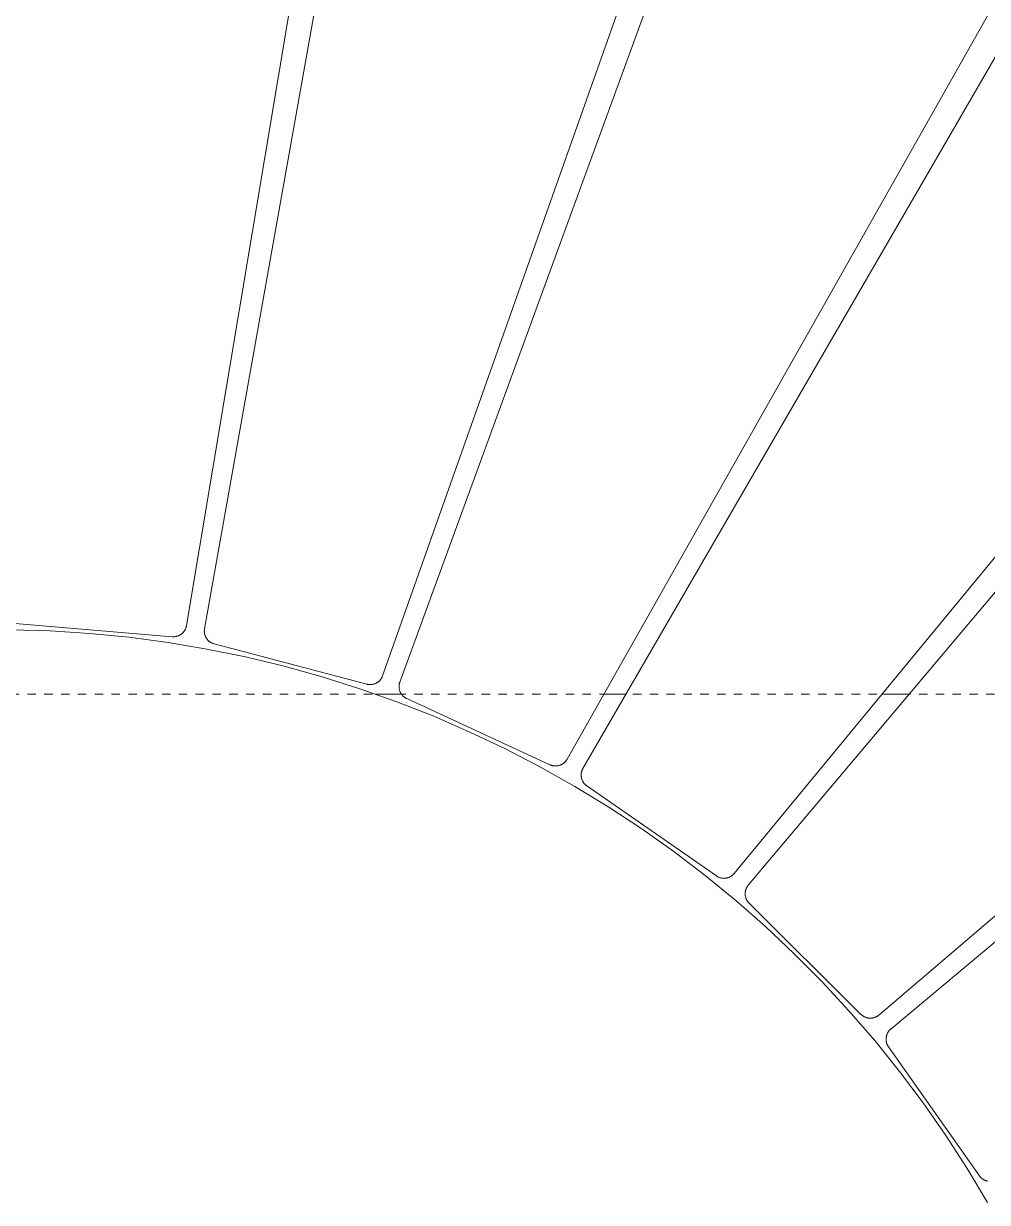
# Model space of a CAD drawing. Header units: inches. Extents: x -4 to 200, y 0 to 129.
# Drawn here: x 38.07 to 49.53, y 39.09 to 53.1 of the extents above; entities that cross this region are included whole.
import ezdxf

# ---------------------------------------------------------------- set-up
doc = ezdxf.new("R2010")
doc.units = ezdxf.units.IN
doc.linetypes.add('HIDDEN', pattern=[1.905, 1.27, -0.635])
doc.layers.add('ZANO_R', color=7, linetype='Continuous', lineweight=0)
doc.layers.add('ZANO_R_przerywana', color=250, linetype='HIDDEN', lineweight=0)

msp = doc.modelspace()

# ---------------------------------------------------------------- linework, layer by layer
at = {"layer": 'ZANO_R'}
for p, q in [((40.00204, 45.9473), (43.03505, 64.07185)), ((43.43676, 64.0025), (40.21713, 45.91017)), ((42.33401, 45.35105), (48.46824, 62.67357)), ((48.85179, 62.53552), (42.53938, 45.27714)), ((44.52702, 44.35892), (53.57607, 60.35307)), ((53.92983, 60.15051), (44.71643, 44.25046)), ((46.51442, 43.00105), (58.20336, 57.18086)), ((58.51656, 56.91995), (46.68212, 42.86135)), ((48.23584, 41.3187), (62.20949, 53.25333)), ((62.47264, 52.94199), (48.37673, 41.152)), ((37.96457, 45.97313), (39.83353, 45.81635)), ((37.9128, 45.89911), (38.38205, 45.88542)), ((38.38205, 45.88542), (38.85055, 45.85553)), ((38.85055, 45.85553), (39.31773, 45.80947)), ((39.90818, 45.82829), (39.90312, 45.82625)), ((39.91316, 45.8305), (39.90818, 45.82829)), ((39.91806, 45.83289), (39.91316, 45.8305)), ((39.92288, 45.83544), (39.91806, 45.83289)), ((39.92761, 45.83816), (39.92288, 45.83544)), ((39.93224, 45.84105), (39.92761, 45.83816)), ((39.93676, 45.84409), (39.93224, 45.84105)), ((39.94118, 45.84728), (39.93676, 45.84409)), ((39.94549, 45.85063), (39.94118, 45.84728)), ((39.94967, 45.85412), (39.94549, 45.85063)), ((39.95374, 45.85775), (39.94967, 45.85412)), ((39.95767, 45.86153), (39.95374, 45.85775)), ((39.96147, 45.86544), (39.95767, 45.86153)), ((39.96514, 45.86947), (39.96147, 45.86544)), ((39.96866, 45.87364), (39.96514, 45.86947)), ((39.97204, 45.87792), (39.96866, 45.87364)), ((39.97527, 45.88231), (39.97204, 45.87792)), ((39.97834, 45.88682), (39.97527, 45.88231)), ((39.98125, 45.89143), (39.97834, 45.88682)), ((39.98401, 45.89613), (39.98125, 45.89143)), ((39.98659, 45.90093), (39.98401, 45.89613)), ((39.98901, 45.90582), (39.98659, 45.90093)), ((39.99127, 45.91078), (39.98901, 45.90582)), ((39.99334, 45.91583), (39.99127, 45.91078)), ((39.99524, 45.92094), (39.99334, 45.91583)), ((39.99697, 45.92611), (39.99524, 45.92094)), ((39.99851, 45.93134), (39.99697, 45.92611)), ((39.99987, 45.93662), (39.99851, 45.93134)), ((40.00105, 45.94194), (39.99987, 45.93662)), ((40.00204, 45.9473), (40.00105, 45.94194)), ((40.2148, 45.8885), (40.21469, 45.88305)), ((40.21469, 45.88305), (40.21477, 45.8776)), ((40.21477, 45.8776), (40.21504, 45.87215)), ((40.2151, 45.89394), (40.2148, 45.8885)), ((40.21504, 45.87215), (40.21549, 45.86672)), ((40.21559, 45.89938), (40.2151, 45.89394)), ((40.21549, 45.86672), (40.21613, 45.8613)), ((40.21626, 45.90479), (40.21559, 45.89938)), ((40.21613, 45.8613), (40.21696, 45.85591)), ((40.21713, 45.91017), (40.21626, 45.90479)), ((40.21696, 45.85591), (40.21798, 45.85056)), ((40.21798, 45.85056), (40.21918, 45.84524)), ((40.21918, 45.84524), (40.22056, 45.83996)), ((40.22056, 45.83996), (40.22213, 45.83474)), ((40.22213, 45.83474), (40.22388, 45.82958)), ((40.22388, 45.82958), (40.2258, 45.82447)), ((39.31773, 45.80947), (39.78304, 45.74729)), ((39.78304, 45.74729), (40.24592, 45.66907)), ((39.83897, 45.81598), (39.83353, 45.81635)), ((39.84442, 45.81581), (39.83897, 45.81598)), ((39.84988, 45.81583), (39.84442, 45.81581)), ((39.85532, 45.81603), (39.84988, 45.81583)), ((39.86076, 45.81642), (39.85532, 45.81603)), ((39.86618, 45.817), (39.86076, 45.81642)), ((39.87158, 45.81777), (39.86618, 45.817)), ((39.87695, 45.81873), (39.87158, 45.81777)), ((39.88228, 45.81987), (39.87695, 45.81873)), ((39.88757, 45.82119), (39.88228, 45.81987)), ((39.89281, 45.8227), (39.88757, 45.82119)), ((39.898, 45.82438), (39.89281, 45.8227)), ((39.90312, 45.82625), (39.898, 45.82438)), ((40.2258, 45.82447), (40.2279, 45.81944)), ((40.2279, 45.81944), (40.23017, 45.81448)), ((40.23017, 45.81448), (40.23261, 45.80961)), ((40.23261, 45.80961), (40.23522, 45.80482)), ((40.23522, 45.80482), (40.23799, 45.80013)), ((40.23799, 45.80013), (40.24093, 45.79553)), ((40.24093, 45.79553), (40.24402, 45.79104)), ((40.24402, 45.79104), (40.24727, 45.78666)), ((40.24727, 45.78666), (40.25066, 45.78239)), ((40.25066, 45.78239), (40.2542, 45.77824)), ((40.2542, 45.77824), (40.25788, 45.77422)), ((40.25788, 45.77422), (40.2617, 45.77033)), ((40.2617, 45.77033), (40.26565, 45.76657)), ((40.26565, 45.76657), (40.26973, 45.76295)), ((40.26973, 45.76295), (40.27393, 45.75948)), ((40.27393, 45.75948), (40.27825, 45.75615)), ((40.27825, 45.75615), (40.28269, 45.75298)), ((40.28269, 45.75298), (40.28723, 45.74996)), ((40.28723, 45.74996), (40.29187, 45.74709)), ((40.29187, 45.74709), (40.2966, 45.7444)), ((40.2966, 45.7444), (40.30143, 45.74186)), ((40.30143, 45.74186), (40.30635, 45.7395)), ((40.30635, 45.7395), (40.31134, 45.7373)), ((40.31134, 45.7373), (40.3164, 45.73528)), ((40.3164, 45.73528), (40.32153, 45.73344)), ((40.32153, 45.73344), (40.32673, 45.73178)), ((40.32673, 45.73178), (40.33197, 45.73029)), ((40.33197, 45.73029), (42.14532, 45.25135)), ((40.24592, 45.66907), (40.70583, 45.57491)), ((40.70583, 45.57491), (41.16221, 45.46491)), ((41.16221, 45.46491), (41.61451, 45.3392)), ((41.61451, 45.3392), (42.06221, 45.19795)), ((42.26626, 45.26838), (42.26153, 45.26567)), ((42.27089, 45.27125), (42.26626, 45.26838)), ((42.27542, 45.27429), (42.27089, 45.27125)), ((42.27984, 45.27748), (42.27542, 45.27429)), ((42.28415, 45.28082), (42.27984, 45.27748)), ((42.28835, 45.2843), (42.28415, 45.28082)), ((42.29241, 45.28793), (42.28835, 45.2843)), ((42.29636, 45.2917), (42.29241, 45.28793)), ((42.30016, 45.2956), (42.29636, 45.2917)), ((42.30383, 45.29964), (42.30016, 45.2956)), ((42.30736, 45.30379), (42.30383, 45.29964)), ((42.31074, 45.30807), (42.30736, 45.30379)), ((42.31398, 45.31246), (42.31074, 45.30807)), ((42.31706, 45.31696), (42.31398, 45.31246)), ((42.31998, 45.32156), (42.31706, 45.31696)), ((42.32274, 45.32627), (42.31998, 45.32156)), ((42.32533, 45.33106), (42.32274, 45.32627)), ((42.32776, 45.33594), (42.32533, 45.33106)), ((42.33002, 45.34091), (42.32776, 45.33594)), ((42.3321, 45.34595), (42.33002, 45.34091)), ((42.33401, 45.35105), (42.3321, 45.34595)), ((42.53599, 45.26677), (42.53457, 45.26151)), ((42.5376, 45.27198), (42.53599, 45.26677)), ((42.53938, 45.27714), (42.5376, 45.27198)), ((42.06221, 45.19795), (42.50475, 45.04131)), ((42.15062, 45.25005), (42.14532, 45.25135)), ((42.15595, 45.24893), (42.15062, 45.25005)), ((42.16133, 45.248), (42.15595, 45.24893)), ((42.16673, 45.24725), (42.16133, 45.248)), ((42.17215, 45.2467), (42.16673, 45.24725)), ((42.17759, 45.24633), (42.17215, 45.2467)), ((42.18304, 45.24615), (42.17759, 45.24633)), ((42.18849, 45.24615), (42.18304, 45.24615)), ((42.19394, 45.24635), (42.18849, 45.24615)), ((42.19938, 45.24673), (42.19394, 45.24635)), ((42.2048, 45.24731), (42.19938, 45.24673)), ((42.2102, 45.24807), (42.2048, 45.24731)), ((42.21557, 45.24901), (42.2102, 45.24807)), ((42.22091, 45.25015), (42.21557, 45.24901)), ((42.2262, 45.25146), (42.22091, 45.25015)), ((42.23144, 45.25296), (42.2262, 45.25146)), ((42.23663, 45.25464), (42.23144, 45.25296)), ((42.24175, 45.2565), (42.23663, 45.25464)), ((42.24681, 45.25853), (42.24175, 45.2565)), ((42.2518, 45.26074), (42.24681, 45.25853)), ((42.25671, 45.26312), (42.2518, 45.26074)), ((42.55846, 45.13244), (42.25323, 45.13244)), ((42.26153, 45.26567), (42.25671, 45.26312)), ((42.52992, 45.22918), (42.5298, 45.22373)), ((42.5298, 45.22373), (42.52987, 45.21828)), ((42.52987, 45.21828), (42.53013, 45.21283)), ((42.53022, 45.23463), (42.52992, 45.22918)), ((42.53013, 45.21283), (42.53057, 45.2074)), ((42.53072, 45.24006), (42.53022, 45.23463)), ((42.53057, 45.2074), (42.53121, 45.20198)), ((42.5314, 45.24547), (42.53072, 45.24006)), ((42.53121, 45.20198), (42.53203, 45.19659)), ((42.53227, 45.25085), (42.5314, 45.24547)), ((42.53203, 45.19659), (42.53304, 45.19123)), ((42.53333, 45.2562), (42.53227, 45.25085)), ((42.53304, 45.19123), (42.53423, 45.18591)), ((42.53457, 45.26151), (42.53333, 45.2562)), ((42.53423, 45.18591), (42.53561, 45.18064)), ((42.53561, 45.18064), (42.53717, 45.17541)), ((42.53717, 45.17541), (42.5389, 45.17025)), ((42.5389, 45.17025), (42.54082, 45.16514)), ((42.54082, 45.16514), (42.54291, 45.1601)), ((42.54291, 45.1601), (42.54518, 45.15514)), ((42.54518, 45.15514), (42.54761, 45.15027)), ((42.54761, 45.15027), (42.55021, 45.14547)), ((42.55021, 45.14547), (42.55298, 45.14078)), ((42.55298, 45.14078), (42.55591, 45.13618)), ((42.55591, 45.13618), (42.55899, 45.13168)), ((42.55899, 45.13168), (42.56223, 45.12729)), ((42.56223, 45.12729), (42.56562, 45.12302)), ((45.2275, 45.13244), (44.96465, 45.13244)), ((48.59391, 45.13244), (48.2714, 45.13244)), ((42.50475, 45.04131), (42.94162, 44.86947)), ((42.56562, 45.12302), (42.56916, 45.11887)), ((42.56916, 45.11887), (42.57283, 45.11484)), ((42.57283, 45.11484), (42.57665, 45.11095)), ((42.57665, 45.11095), (42.58059, 45.10718)), ((42.58059, 45.10718), (42.58467, 45.10356)), ((42.58467, 45.10356), (42.58886, 45.10008)), ((42.58886, 45.10008), (42.59318, 45.09674)), ((42.59318, 45.09674), (42.59761, 45.09356)), ((42.59761, 45.09356), (42.60214, 45.09054)), ((42.60214, 45.09054), (42.60678, 45.08767)), ((42.60678, 45.08767), (42.61151, 45.08496)), ((42.61151, 45.08496), (42.61634, 45.08242)), ((42.61634, 45.08242), (42.62125, 45.08005)), ((42.62125, 45.08005), (44.32388, 44.29349)), ((42.94162, 44.86947), (43.37229, 44.68264)), ((43.37229, 44.68264), (43.79624, 44.48104)), ((43.79624, 44.48104), (44.21298, 44.26492)), ((44.32887, 44.29129), (44.32388, 44.29349)), ((44.33393, 44.28927), (44.32887, 44.29129)), ((44.33906, 44.28742), (44.33393, 44.28927)), ((44.34425, 44.28575), (44.33906, 44.28742)), ((44.34949, 44.28425), (44.34425, 44.28575)), ((44.43561, 44.28575), (44.43037, 44.28425)), ((44.4408, 44.28742), (44.43561, 44.28575)), ((44.44593, 44.28927), (44.4408, 44.28742)), ((44.45099, 44.29129), (44.44593, 44.28927)), ((44.45598, 44.29349), (44.45099, 44.29129)), ((44.46089, 44.29587), (44.45598, 44.29349)), ((44.46572, 44.29841), (44.46089, 44.29587)), ((44.47045, 44.30111), (44.46572, 44.29841)), ((44.47509, 44.30398), (44.47045, 44.30111)), ((44.47962, 44.30701), (44.47509, 44.30398)), ((44.48405, 44.31019), (44.47962, 44.30701)), ((44.48837, 44.31352), (44.48405, 44.31019)), ((44.49256, 44.317), (44.48837, 44.31352)), ((44.49664, 44.32063), (44.49256, 44.317)), ((44.50058, 44.32439), (44.49664, 44.32063)), ((44.5044, 44.32829), (44.50058, 44.32439)), ((44.50807, 44.33232), (44.5044, 44.32829)), ((44.51161, 44.33647), (44.50807, 44.33232)), ((44.515, 44.34074), (44.51161, 44.33647)), ((44.51824, 44.34513), (44.515, 44.34074)), ((44.52132, 44.34962), (44.51824, 44.34513)), ((44.52425, 44.35422), (44.52132, 44.34962)), ((44.52702, 44.35892), (44.52425, 44.35422)), ((44.21298, 44.26492), (44.622, 44.03452)), ((44.35478, 44.28295), (44.34949, 44.28425)), ((44.36012, 44.28182), (44.35478, 44.28295)), ((44.36549, 44.28088), (44.36012, 44.28182)), ((44.37089, 44.28013), (44.36549, 44.28088)), ((44.37632, 44.27956), (44.37089, 44.28013)), ((44.38175, 44.27919), (44.37632, 44.27956)), ((44.3872, 44.279), (44.38175, 44.27919)), ((44.39266, 44.279), (44.3872, 44.279)), ((44.39811, 44.27919), (44.39266, 44.279)), ((44.40355, 44.27956), (44.39811, 44.27919)), ((44.40897, 44.28013), (44.40355, 44.27956)), ((44.41437, 44.28088), (44.40897, 44.28013)), ((44.41974, 44.28182), (44.41437, 44.28088)), ((44.42508, 44.28295), (44.41974, 44.28182)), ((44.43037, 44.28425), (44.42508, 44.28295)), ((44.69533, 44.17787), (44.6952, 44.17242)), ((44.6952, 44.17242), (44.69527, 44.16697)), ((44.69527, 44.16697), (44.69552, 44.16152)), ((44.69564, 44.18332), (44.69533, 44.17787)), ((44.69552, 44.16152), (44.69596, 44.15609)), ((44.69615, 44.18874), (44.69564, 44.18332)), ((44.69596, 44.15609), (44.69658, 44.15067)), ((44.69684, 44.19415), (44.69615, 44.18874)), ((44.69658, 44.15067), (44.6974, 44.14528)), ((44.69772, 44.19954), (44.69684, 44.19415)), ((44.6974, 44.14528), (44.6984, 44.13992)), ((44.69878, 44.20488), (44.69772, 44.19954)), ((44.70003, 44.21019), (44.69878, 44.20488)), ((44.70146, 44.21545), (44.70003, 44.21019)), ((44.70307, 44.22066), (44.70146, 44.21545)), ((44.70486, 44.22581), (44.70307, 44.22066)), ((44.70683, 44.2309), (44.70486, 44.22581)), ((44.70897, 44.23591), (44.70683, 44.2309)), ((44.71129, 44.24085), (44.70897, 44.23591)), ((44.71378, 44.2457), (44.71129, 44.24085)), ((44.71643, 44.25046), (44.71378, 44.2457)), ((44.622, 44.03452), (45.02282, 43.79013)), ((44.6984, 44.13992), (44.69958, 44.1346)), ((44.69958, 44.1346), (44.70095, 44.12932)), ((44.70095, 44.12932), (44.7025, 44.12409)), ((44.7025, 44.12409), (44.70423, 44.11892)), ((44.70423, 44.11892), (44.70614, 44.11381)), ((44.70614, 44.11381), (44.70823, 44.10878)), ((44.70823, 44.10878), (44.71049, 44.10381)), ((44.71049, 44.10381), (44.71291, 44.09893)), ((44.71291, 44.09893), (44.71551, 44.09413)), ((44.71551, 44.09413), (44.71827, 44.08943)), ((44.71827, 44.08943), (44.72119, 44.08483)), ((44.72119, 44.08483), (44.72427, 44.08033)), ((44.72427, 44.08033), (44.7275, 44.07594)), ((44.7275, 44.07594), (44.73088, 44.07166)), ((44.73088, 44.07166), (44.73441, 44.0675)), ((44.73441, 44.0675), (44.73808, 44.06347)), ((44.73808, 44.06347), (44.74189, 44.05957)), ((44.74189, 44.05957), (44.74583, 44.0558)), ((44.74583, 44.0558), (44.7499, 44.05217)), ((44.7499, 44.05217), (44.75409, 44.04868)), ((44.75409, 44.04868), (44.7584, 44.04534)), ((44.7584, 44.04534), (44.76283, 44.04215)), ((44.76283, 44.04215), (46.30301, 42.97189)), ((45.02282, 43.79013), (45.41495, 43.53204)), ((45.41495, 43.53204), (45.79793, 43.26055)), ((45.79793, 43.26055), (46.17131, 42.97599)), ((46.17131, 42.97599), (46.53462, 42.6787)), ((46.30754, 42.96886), (46.30301, 42.97189)), ((46.31217, 42.96598), (46.30754, 42.96886)), ((46.3169, 42.96327), (46.31217, 42.96598)), ((46.32172, 42.96072), (46.3169, 42.96327)), ((46.32663, 42.95834), (46.32172, 42.96072)), ((46.33161, 42.95614), (46.32663, 42.95834)), ((46.33667, 42.9541), (46.33161, 42.95614)), ((46.3418, 42.95224), (46.33667, 42.9541)), ((46.34699, 42.95057), (46.3418, 42.95224)), ((46.35223, 42.94907), (46.34699, 42.95057)), ((46.35752, 42.94775), (46.35223, 42.94907)), ((46.36285, 42.94662), (46.35752, 42.94775)), ((46.36822, 42.94567), (46.36285, 42.94662)), ((46.37362, 42.94491), (46.36822, 42.94567)), ((46.37905, 42.94434), (46.37362, 42.94491)), ((46.38448, 42.94395), (46.37905, 42.94434)), ((46.38993, 42.94376), (46.38448, 42.94395)), ((46.39539, 42.94375), (46.38993, 42.94376)), ((46.40084, 42.94393), (46.39539, 42.94375)), ((46.40628, 42.9443), (46.40084, 42.94393)), ((46.4117, 42.94486), (46.40628, 42.9443)), ((46.4171, 42.9456), (46.4117, 42.94486)), ((46.42247, 42.94653), (46.4171, 42.9456)), ((46.42781, 42.94765), (46.42247, 42.94653)), ((46.43311, 42.94895), (46.42781, 42.94765)), ((46.43835, 42.95043), (46.43311, 42.94895)), ((46.44355, 42.9521), (46.43835, 42.95043)), ((46.44868, 42.95394), (46.44355, 42.9521)), ((46.45374, 42.95596), (46.44868, 42.95394)), ((46.45873, 42.95815), (46.45374, 42.95596)), ((46.46365, 42.96052), (46.45873, 42.95815)), ((46.46847, 42.96305), (46.46365, 42.96052)), ((46.47321, 42.96575), (46.46847, 42.96305)), ((46.47785, 42.96861), (46.47321, 42.96575)), ((46.48239, 42.97163), (46.47785, 42.96861)), ((46.48683, 42.97481), (46.48239, 42.97163)), ((46.49115, 42.97814), (46.48683, 42.97481)), ((46.49535, 42.98161), (46.49115, 42.97814)), ((46.49943, 42.98523), (46.49535, 42.98161)), ((46.50338, 42.98899), (46.49943, 42.98523)), ((46.5072, 42.99288), (46.50338, 42.98899)), ((46.51088, 42.9969), (46.5072, 42.99288)), ((46.51442, 43.00105), (46.51088, 42.9969)), ((46.64525, 42.76652), (46.64512, 42.76107)), ((46.64512, 42.76107), (46.64517, 42.75561)), ((46.64517, 42.75561), (46.64541, 42.75017)), ((46.64557, 42.77196), (46.64525, 42.76652)), ((46.64541, 42.75017), (46.64585, 42.74473)), ((46.64608, 42.77739), (46.64557, 42.77196)), ((46.64585, 42.74473), (46.64646, 42.73931)), ((46.64678, 42.7828), (46.64608, 42.77739)), ((46.64767, 42.78818), (46.64678, 42.7828)), ((46.64874, 42.79352), (46.64767, 42.78818)), ((46.64999, 42.79883), (46.64874, 42.79352)), ((46.65143, 42.80409), (46.64999, 42.79883)), ((46.65305, 42.8093), (46.65143, 42.80409)), ((46.65485, 42.81444), (46.65305, 42.8093)), ((46.65683, 42.81952), (46.65485, 42.81444)), ((46.65898, 42.82454), (46.65683, 42.81952)), ((46.6613, 42.82947), (46.65898, 42.82454)), ((46.66379, 42.83432), (46.6613, 42.82947)), ((46.66645, 42.83908), (46.66379, 42.83432)), ((46.66927, 42.84374), (46.66645, 42.83908)), ((46.67225, 42.84831), (46.66927, 42.84374)), ((46.67539, 42.85277), (46.67225, 42.84831)), ((46.67868, 42.85712), (46.67539, 42.85277)), ((46.68212, 42.86135), (46.67868, 42.85712)), ((46.53462, 42.6787), (46.88745, 42.36903)), ((46.64646, 42.73931), (46.64727, 42.73392)), ((46.64727, 42.73392), (46.64826, 42.72856)), ((46.64826, 42.72856), (46.64944, 42.72324)), ((46.64944, 42.72324), (46.6508, 42.71796)), ((46.6508, 42.71796), (46.65235, 42.71273)), ((46.65235, 42.71273), (46.65407, 42.70755)), ((46.65407, 42.70755), (46.65597, 42.70244)), ((46.65597, 42.70244), (46.65805, 42.6974)), ((46.65805, 42.6974), (46.6603, 42.69244)), ((46.6603, 42.69244), (46.66272, 42.68755)), ((46.66272, 42.68755), (46.66531, 42.68275)), ((46.66531, 42.68275), (46.66806, 42.67804)), ((46.66806, 42.67804), (46.67098, 42.67344)), ((46.67098, 42.67344), (46.67405, 42.66893)), ((46.67405, 42.66893), (46.67728, 42.66454)), ((46.67728, 42.66454), (46.68065, 42.66025)), ((46.68065, 42.66025), (46.68418, 42.65609)), ((46.68418, 42.65609), (46.68784, 42.65206)), ((46.68784, 42.65206), (46.69164, 42.64815)), ((46.69164, 42.64815), (48.02257, 41.32669)), ((46.88745, 42.36903), (47.22937, 42.04736)), ((47.22937, 42.04736), (47.55997, 41.71407)), ((47.55997, 41.71407), (47.87886, 41.36955)), ((47.87886, 41.36955), (48.18565, 41.01422)), ((48.02651, 41.32292), (48.02257, 41.32669)), ((48.03057, 41.31928), (48.02651, 41.32292)), ((48.03476, 41.31579), (48.03057, 41.31928)), ((48.03907, 41.31245), (48.03476, 41.31579)), ((48.04348, 41.30925), (48.03907, 41.31245)), ((48.04801, 41.30621), (48.04348, 41.30925)), ((48.05264, 41.30333), (48.04801, 41.30621)), ((48.05737, 41.30061), (48.05264, 41.30333)), ((48.06218, 41.29806), (48.05737, 41.30061)), ((48.06709, 41.29567), (48.06218, 41.29806)), ((48.07207, 41.29345), (48.06709, 41.29567)), ((48.07712, 41.29141), (48.07207, 41.29345)), ((48.08225, 41.28955), (48.07712, 41.29141)), ((48.08743, 41.28786), (48.08225, 41.28955)), ((48.09267, 41.28636), (48.08743, 41.28786)), ((48.09796, 41.28503), (48.09267, 41.28636)), ((48.1033, 41.28389), (48.09796, 41.28503)), ((48.10866, 41.28294), (48.1033, 41.28389)), ((48.11406, 41.28217), (48.10866, 41.28294)), ((48.11948, 41.28159), (48.11406, 41.28217)), ((48.12492, 41.2812), (48.11948, 41.28159)), ((48.13037, 41.28099), (48.12492, 41.2812)), ((48.13582, 41.28098), (48.13037, 41.28099)), ((48.14127, 41.28115), (48.13582, 41.28098)), ((48.14671, 41.28151), (48.14127, 41.28115)), ((48.15214, 41.28206), (48.14671, 41.28151)), ((48.15754, 41.2828), (48.15214, 41.28206)), ((48.16291, 41.28372), (48.15754, 41.2828)), ((48.16825, 41.28483), (48.16291, 41.28372)), ((48.17355, 41.28612), (48.16825, 41.28483)), ((48.1788, 41.2876), (48.17355, 41.28612)), ((48.18399, 41.28926), (48.1788, 41.2876)), ((48.18913, 41.29109), (48.18399, 41.28926)), ((48.1942, 41.2931), (48.18913, 41.29109)), ((48.19919, 41.29529), (48.1942, 41.2931)), ((48.20411, 41.29765), (48.19919, 41.29529)), ((48.20894, 41.30018), (48.20411, 41.29765)), ((48.21368, 41.30287), (48.20894, 41.30018)), ((48.21833, 41.30572), (48.21368, 41.30287)), ((48.22287, 41.30874), (48.21833, 41.30572)), ((48.22731, 41.31191), (48.22287, 41.30874)), ((48.23163, 41.31523), (48.22731, 41.31191)), ((48.23584, 41.3187), (48.23163, 41.31523)), ((48.32396, 41.06501), (48.32288, 41.05967)), ((48.32522, 41.07031), (48.32396, 41.06501)), ((48.32666, 41.07557), (48.32522, 41.07031)), ((48.32829, 41.08078), (48.32666, 41.07557)), ((48.3301, 41.08592), (48.32829, 41.08078)), ((48.33208, 41.091), (48.3301, 41.08592)), ((48.33424, 41.09601), (48.33208, 41.091)), ((48.33657, 41.10094), (48.33424, 41.09601)), ((48.33907, 41.10578), (48.33657, 41.10094)), ((48.34173, 41.11054), (48.33907, 41.10578)), ((48.34456, 41.1152), (48.34173, 41.11054)), ((48.34755, 41.11976), (48.34456, 41.1152)), ((48.35069, 41.12422), (48.34755, 41.11976)), ((48.35399, 41.12856), (48.35069, 41.12422)), ((48.35743, 41.13279), (48.35399, 41.12856)), ((48.36102, 41.13689), (48.35743, 41.13279)), ((48.36475, 41.14087), (48.36102, 41.13689)), ((48.36862, 41.14472), (48.36475, 41.14087)), ((48.37261, 41.14843), (48.36862, 41.14472)), ((48.37673, 41.152), (48.37261, 41.14843)), ((48.18565, 41.01422), (48.47998, 40.6485)), ((48.32043, 41.03801), (48.32029, 41.03256)), ((48.32029, 41.03256), (48.32033, 41.02711)), ((48.32033, 41.02711), (48.32057, 41.02166)), ((48.32076, 41.04345), (48.32043, 41.03801)), ((48.32057, 41.02166), (48.32099, 41.01622)), ((48.32128, 41.04888), (48.32076, 41.04345)), ((48.32099, 41.01622), (48.3216, 41.0108)), ((48.32198, 41.05429), (48.32128, 41.04888)), ((48.3216, 41.0108), (48.3224, 41.00541)), ((48.32288, 41.05967), (48.32198, 41.05429)), ((48.3224, 41.00541), (48.32339, 41.00005)), ((48.32339, 41.00005), (48.32456, 40.99472)), ((48.32456, 40.99472), (48.32591, 40.98944)), ((48.32591, 40.98944), (48.32745, 40.98421)), ((48.32745, 40.98421), (48.32916, 40.97903)), ((48.32916, 40.97903), (48.33106, 40.97392)), ((48.33106, 40.97392), (48.33313, 40.96888)), ((48.33313, 40.96888), (48.33537, 40.96391)), ((48.33537, 40.96391), (48.33779, 40.95902)), ((48.33779, 40.95902), (48.34037, 40.95421)), ((48.34037, 40.95421), (48.34311, 40.9495)), ((48.34311, 40.9495), (48.34602, 40.94489)), ((48.34602, 40.94489), (48.34909, 40.94038)), ((48.34909, 40.94038), (49.43033, 39.40789)), ((48.47998, 40.6485), (48.7615, 40.27283)), ((48.7615, 40.27283), (49.02987, 39.88766)), ((49.02987, 39.88766), (49.28477, 39.49344)), ((49.28477, 39.49344), (49.5259, 39.09066)), ((49.43355, 39.40349), (49.43033, 39.40789)), ((49.43692, 39.3992), (49.43355, 39.40349)), ((49.44044, 39.39504), (49.43692, 39.3992)), ((49.4441, 39.391), (49.44044, 39.39504)), ((49.4479, 39.38708), (49.4441, 39.391)), ((49.45183, 39.3833), (49.4479, 39.38708)), ((49.45588, 39.37966), (49.45183, 39.3833)), ((49.46007, 39.37616), (49.45588, 39.37966)), ((49.46437, 39.37281), (49.46007, 39.37616)), ((49.46878, 39.36961), (49.46437, 39.37281)), ((49.4733, 39.36656), (49.46878, 39.36961)), ((49.47793, 39.36367), (49.4733, 39.36656)), ((49.48265, 39.36095), (49.47793, 39.36367)), ((49.48746, 39.35839), (49.48265, 39.36095)), ((49.49236, 39.35599), (49.48746, 39.35839)), ((49.49734, 39.35377), (49.49236, 39.35599)), ((49.50239, 39.35172), (49.49734, 39.35377)), ((49.50752, 39.34985), (49.50239, 39.35172)), ((49.5127, 39.34816), (49.50752, 39.34985)), ((49.51794, 39.34664), (49.5127, 39.34816)), ((49.52322, 39.34531), (49.51794, 39.34664)), ((49.52856, 39.34416), (49.52322, 39.34531))]:
    msp.add_line(p, q, dxfattribs=at)
at = {"layer": 'ZANO_R_przerywana', "ltscale": 0.05}
msp.add_line((51.6115, 45.13244), (27.9859, 45.13244), dxfattribs=at)

doc.saveas('drawing.dxf')
